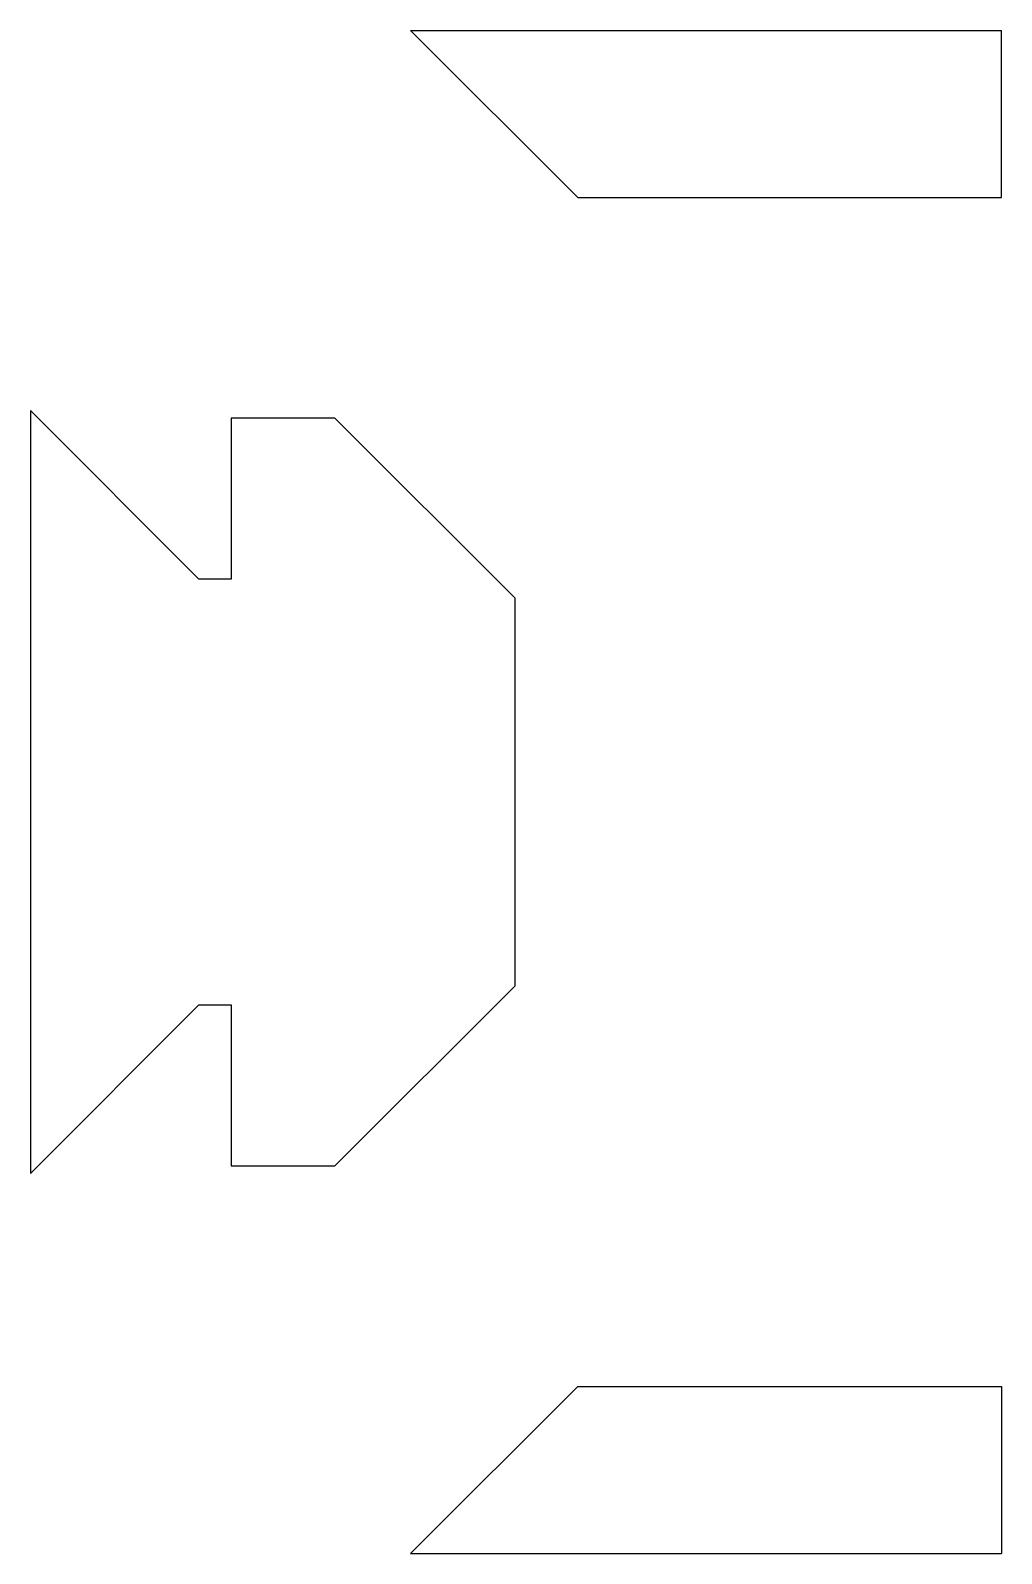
# Model space of a CAD drawing. Extents: x -11 to 3, y -11 to 11.
import ezdxf

# ---------------------------------------------------------------- set-up
doc = ezdxf.new("R2010")
doc.units = 0
doc.header["$MEASUREMENT"] = 0
doc.layers.get('0').update_dxf_attribs({"true_color": 0xffffff})

msp = doc.modelspace()

# ---------------------------------------------------------------- linework, layer by layer
for p, q in [((-5.509, 11), (3.025, 11)), ((-3.096, 8.586), (-5.509, 11)), ((3.025, 8.586), (3.025, 11)), ((-3.096, 8.586), (3.025, 8.586)), ((-11, 5.509), (-11, -5.509)), ((-8.566, 3.075), (-11, 5.509)), ((-8.1, 5.4), (-8.1, 3.075)), ((-6.602, 5.4), (-8.1, 5.4)), ((-4, 2.798), (-6.602, 5.4)), ((-8.1, 3.075), (-8.566, 3.075)), ((-4, -2.798), (-4, 2.798)), ((-6.602, -5.4), (-4, -2.798)), ((-11, -5.509), (-8.566, -3.075)), ((-8.566, -3.075), (-8.1, -3.075)), ((-8.1, -3.075), (-8.1, -5.4)), ((-8.1, -5.4), (-6.602, -5.4)), ((-3.096, -8.586), (-5.509, -11)), ((-3.096, -8.586), (3.025, -8.586)), ((3.025, -8.586), (3.025, -11)), ((-5.509, -11), (3.025, -11))]:
    msp.add_line(p, q)

doc.saveas('drawing.dxf')
